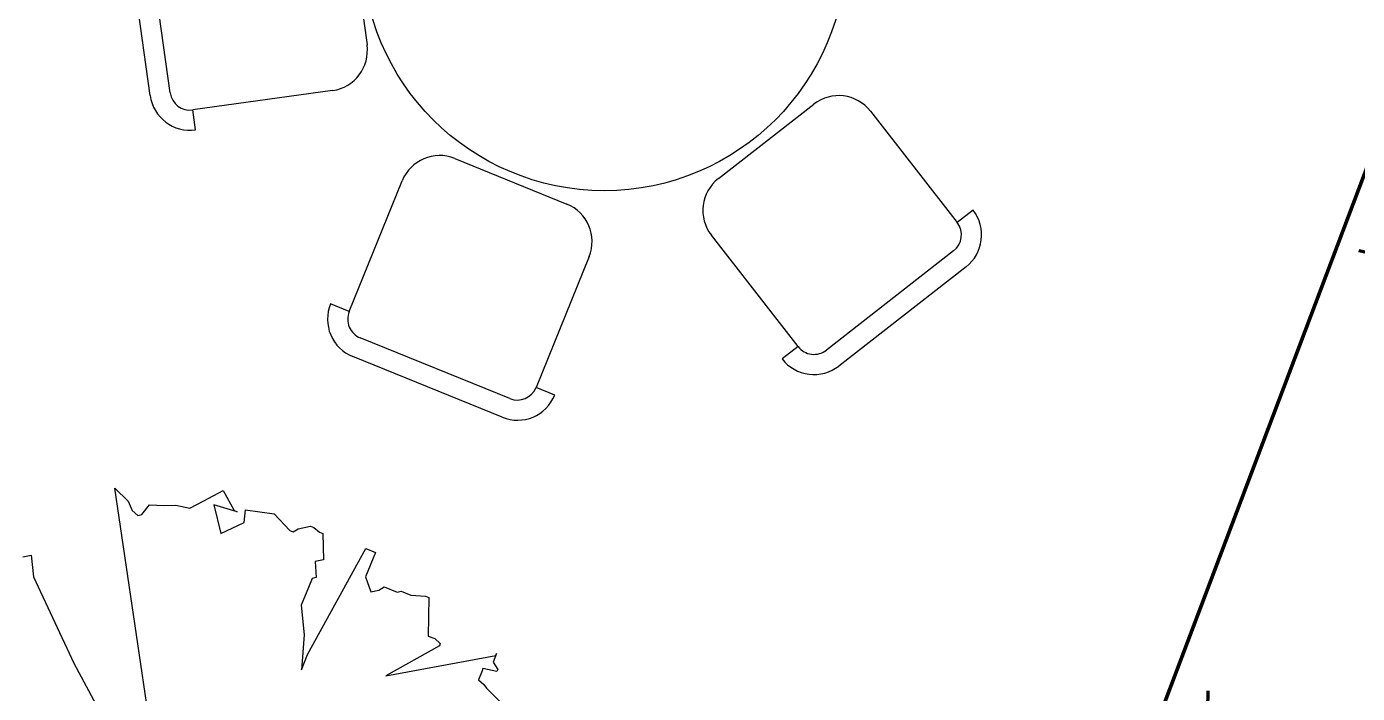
# Model space of a CAD drawing. Header units: millimetres. Extents: x 111 to 1506, y 14 to 566.
# Drawn here: x 273.915 to 277.214, y 87.897 to 89.549 of the extents above; entities that cross this region are included whole.
import ezdxf

# ---------------------------------------------------------------- set-up
doc = ezdxf.new("R2010")
doc.units = ezdxf.units.MM
doc.layers.add('fer', color=8, linetype='Continuous')
doc.layers.add('G', color=254, linetype='Continuous', lineweight=5)

# ---------------------------------------------------------------- blocks, each defined once
blk = doc.blocks.new('sandasl')
at = {"layer": 'fer'}
for p, q in [((1590.6641, 80.6329), (1591.0105, 80.4329)), ((1590.6641, 80.6329), (1591.0105, 80.4329)), ((1590.5275, 80.5963), (1590.5708, 80.5713)), ((1590.5275, 80.5963), (1590.5708, 80.5713)), ((1590.6391, 80.5896), (1590.9855, 80.3896)), ((1590.6391, 80.5896), (1590.9855, 80.3896)), ((1590.3958, 80.2682), (1590.5708, 80.5713)), ((1590.3958, 80.2682), (1590.5708, 80.5713)), ((1591.0038, 80.3213), (1590.8288, 80.0182)), ((1591.0038, 80.3213), (1590.8288, 80.0182)), ((1591.0038, 80.3213), (1591.0471, 80.2963)), ((1591.0038, 80.3213), (1591.0471, 80.2963)), ((1590.6922, 79.9816), (1590.4324, 80.1316)), ((1590.6922, 79.9816), (1590.4324, 80.1316)), ((1591.3419, 79.8073), (1591.3419, 79.7573)), ((1591.3419, 79.8073), (1591.3419, 79.7573)), ((1590.9919, 79.7573), (1591.3419, 79.7573)), ((1590.9919, 79.7573), (1591.3419, 79.7573)), ((1591.3919, 79.7073), (1591.3919, 79.3073)), ((1591.3919, 79.7073), (1591.3919, 79.3073)), ((1591.4419, 79.7073), (1591.4419, 79.3073)), ((1591.4419, 79.7073), (1591.4419, 79.3073)), ((1590.8919, 79.3573), (1590.8919, 79.6573)), ((1590.8919, 79.3573), (1590.8919, 79.6573)), ((1591.3419, 79.2573), (1590.9919, 79.2573)), ((1591.3419, 79.2573), (1590.9919, 79.2573)), ((1591.3419, 79.2573), (1591.3419, 79.2073)), ((1591.3419, 79.2573), (1591.3419, 79.2073)), ((1590.4532, 78.8999), (1590.713, 79.0499)), ((1590.4532, 78.8999), (1590.713, 79.0499)), ((1590.8496, 79.0133), (1591.0246, 78.7102)), ((1590.8496, 79.0133), (1591.0246, 78.7102)), ((1591.0679, 78.7352), (1591.0246, 78.7102)), ((1591.0679, 78.7352), (1591.0246, 78.7102)), ((1591.0063, 78.6419), (1590.6599, 78.4419)), ((1591.0063, 78.6419), (1590.6599, 78.4419)), ((1591.0313, 78.5986), (1590.6849, 78.3986)), ((1591.0313, 78.5986), (1590.6849, 78.3986))]:
    blk.add_line(p, q, dxfattribs=at)
blk.add_circle((1590.2705, 79.5051), 0.6, dxfattribs=at)
blk.add_circle((1590.2705, 79.5051), 0.6, dxfattribs=at)
for centre, radius, start, end in [((1590.6141, 80.5463), 0.1, 60, 150), ((1590.6141, 80.5463), 0.1, 60, 150), ((1590.6141, 80.5463), 0.05, 60, 150), ((1590.6141, 80.5463), 0.05, 60, 150), ((1590.9605, 80.3463), 0.1, 330, 60), ((1590.9605, 80.3463), 0.1, 330, 60), ((1590.9605, 80.3463), 0.05, 330, 60), ((1590.9605, 80.3463), 0.05, 330, 60), ((1590.4824, 80.2182), 0.1, 150, 240), ((1590.4824, 80.2182), 0.1, 150, 240), ((1590.7422, 80.0682), 0.1, 240, 330), ((1590.7422, 80.0682), 0.1, 240, 330), ((1591.3419, 79.7073), 0.1, 0, 90), ((1591.3419, 79.7073), 0.1, 0, 90), ((1590.9919, 79.6573), 0.1, 90, 180), ((1590.9919, 79.6573), 0.1, 90, 180), ((1591.3419, 79.7073), 0.05, 0, 90), ((1591.3419, 79.7073), 0.05, 0, 90), ((1590.9919, 79.3573), 0.1, 180, 270), ((1590.9919, 79.3573), 0.1, 180, 270), ((1591.3419, 79.3073), 0.05, 270, 0), ((1591.3419, 79.3073), 0.1, 270, 0), ((1591.3419, 79.3073), 0.05, 270, 0), ((1591.3419, 79.3073), 0.1, 270, 0), ((1590.763, 78.9633), 0.1, 30, 120), ((1590.763, 78.9633), 0.1, 30, 120), ((1590.9813, 78.6852), 0.1, 300, 30), ((1590.9813, 78.6852), 0.1, 300, 30), ((1590.9813, 78.6852), 0.05, 300, 30), ((1590.9813, 78.6852), 0.05, 300, 30)]:
    blk.add_arc(centre, radius, start, end, dxfattribs=at)
blk = doc.blocks.new('tr')
at = {"layer": 'fer', "color": 97}
for p, q in [((1378.0566, 206.3881), (1378.0745, 206.4314)), ((1378.0566, 206.3881), (1378.0745, 206.4314)), ((1377.9912, 206.3794), (1378.0031, 206.3968)), ((1377.9912, 206.3794), (1378.0031, 206.3968)), ((1378.0031, 206.3968), (1378.009, 206.3968)), ((1378.0031, 206.3968), (1378.009, 206.3968)), ((1378.009, 206.3968), (1378.015, 206.3621)), ((1378.009, 206.3968), (1378.015, 206.3621)), ((1378.0507, 206.3794), (1378.0566, 206.3881)), ((1378.0507, 206.3794), (1378.0566, 206.3881)), ((1378.0566, 206.3881), (1378.0566, 206.3881)), ((1378.0566, 206.3881), (1378.0566, 206.3881)), ((1377.9674, 206.3794), (1377.9912, 206.3794)), ((1377.9733, 206.3794), (1377.9674, 206.3794)), ((1377.9674, 206.3794), (1377.9912, 206.3794)), ((1377.9733, 206.3794), (1377.9674, 206.3794)), ((1378.1221, 206.1455), (1377.9733, 206.3794)), ((1378.1221, 206.1455), (1377.9733, 206.3794)), ((1378.015, 206.3621), (1378.0209, 206.3621)), ((1378.015, 206.3621), (1378.0209, 206.3621)), ((1378.0209, 206.3621), (1378.0447, 206.3621)), ((1378.0209, 206.3621), (1378.0447, 206.3621)), ((1378.0447, 206.3621), (1378.0507, 206.3794)), ((1378.0447, 206.3621), (1378.0507, 206.3794)), ((1377.9912, 206.2235), (1377.9971, 206.2408)), ((1377.9912, 206.2235), (1377.9971, 206.2408)), ((1377.9912, 206.2061), (1377.9912, 206.2235)), ((1377.9912, 206.2061), (1377.9912, 206.2235)), ((1377.9971, 206.2408), (1378.0031, 206.2408)), ((1377.9971, 206.2408), (1378.0031, 206.2408)), ((1378.0031, 206.2408), (1378.1221, 206.1455)), ((1378.0031, 206.2408), (1378.1221, 206.1455)), ((1377.9019, 206.1715), (1377.9912, 206.2061)), ((1377.9019, 206.1715), (1377.9912, 206.2061)), ((1377.9019, 206.1628), (1377.9019, 206.1715)), ((1377.9019, 206.1628), (1377.9019, 206.1715)), ((1377.9138, 206.1281), (1377.9019, 206.1628)), ((1377.9138, 206.1281), (1377.9019, 206.1628)), ((1377.9138, 206.1021), (1377.9138, 206.1281)), ((1377.9138, 206.1021), (1377.9138, 206.1281)), ((1377.9197, 206.0935), (1377.9138, 206.1021)), ((1377.9197, 206.0935), (1377.9138, 206.1021)), ((1377.9197, 206.0588), (1377.9197, 206.0935)), ((1377.9197, 206.0588), (1377.9197, 206.0935)), ((1377.9316, 206.0501), (1377.9197, 206.0588)), ((1377.9316, 206.0501), (1377.9197, 206.0588)), ((1377.9138, 206.0068), (1377.9435, 206.0328)), ((1377.9138, 206.0068), (1377.9435, 206.0328)), ((1377.9435, 206.0328), (1377.9316, 206.0501)), ((1377.9435, 206.0328), (1377.9316, 206.0501)), ((1377.8483, 206.0068), (1377.9138, 206.0068)), ((1377.8483, 206.0068), (1377.9138, 206.0068)), ((1377.8483, 206.0068), (1377.8483, 206.0068)), ((1377.8483, 205.9808), (1377.8483, 206.0068)), ((1377.8483, 206.0068), (1377.8483, 206.0068)), ((1377.8483, 205.9808), (1377.8483, 206.0068)), ((1378.1459, 205.9462), (1377.8483, 205.9808)), ((1378.1459, 205.9462), (1377.8483, 205.9808)), ((1377.8483, 205.9808), (1377.8483, 205.9808)), ((1377.8483, 205.9808), (1377.8483, 205.9808)), ((1378.1042, 205.9202), (1378.1875, 205.9462)), ((1378.1042, 205.9202), (1378.1875, 205.9462)), ((1378.1875, 205.9462), (1378.1459, 205.9462)), ((1378.1875, 205.9462), (1378.1459, 205.9462)), ((1377.8543, 205.8682), (1377.9138, 205.8942)), ((1377.8543, 205.8682), (1377.9138, 205.8942)), ((1377.9138, 205.8942), (1377.9257, 205.8768)), ((1377.9138, 205.8942), (1377.9257, 205.8768)), ((1377.9257, 205.8768), (1377.9614, 205.8942)), ((1377.9257, 205.8768), (1377.9614, 205.8942)), ((1377.9614, 205.8942), (1377.9674, 205.8855)), ((1377.9614, 205.8942), (1377.9674, 205.8855)), ((1378.0388, 205.8855), (1378.1042, 205.9202)), ((1378.0388, 205.8855), (1378.1042, 205.9202)), ((1377.8483, 205.8422), (1377.8543, 205.8595)), ((1377.8483, 205.8422), (1377.8543, 205.8595)), ((1377.8543, 205.8682), (1377.8543, 205.8682)), ((1377.8543, 205.8595), (1377.8543, 205.8682)), ((1377.8543, 205.8682), (1377.8543, 205.8682)), ((1377.8543, 205.8595), (1377.8543, 205.8682)), ((1377.9674, 205.8855), (1377.9912, 205.8855)), ((1377.9674, 205.8855), (1377.9912, 205.8855)), ((1377.9912, 205.8855), (1378.0388, 205.8855)), ((1377.9912, 205.8855), (1378.0388, 205.8855)), ((1377.8483, 205.8335), (1377.8483, 205.8422)), ((1377.8483, 205.8335), (1377.8483, 205.8422)), ((1377.8662, 205.8075), (1377.8483, 205.8335)), ((1377.8662, 205.8075), (1377.8483, 205.8335)), ((1377.8781, 205.7988), (1377.8662, 205.8075)), ((1377.8781, 205.7988), (1377.8662, 205.8075)), ((1377.8781, 205.7902), (1377.8781, 205.7988)), ((1377.8781, 205.7902), (1377.8781, 205.7988)), ((1377.8543, 205.7382), (1377.8781, 205.7902)), ((1377.8543, 205.7382), (1377.8781, 205.7902)), ((1378.6934, 205.7902), (1377.9435, 205.3482)), ((1378.6934, 205.7902), (1377.9435, 205.3482)), ((1378.3839, 205.4175), (1378.6934, 205.7902)), ((1378.3839, 205.4175), (1378.6934, 205.7902)), ((1377.8721, 205.6688), (1377.8543, 205.7382)), ((1377.8721, 205.6688), (1377.8543, 205.7382)), ((1377.9019, 205.6775), (1377.8721, 205.6688)), ((1377.9019, 205.6775), (1377.8721, 205.6688)), ((1377.9495, 205.6342), (1377.9019, 205.6775)), ((1377.9495, 205.6342), (1377.9019, 205.6775)), ((1377.8483, 205.5995), (1377.884, 205.6429)), ((1377.8483, 205.5995), (1377.884, 205.6429)), ((1377.884, 205.6515), (1377.89, 205.5909)), ((1377.884, 205.6515), (1377.884, 205.6515)), ((1377.884, 205.6429), (1377.884, 205.6515)), ((1377.884, 205.6515), (1377.89, 205.5909)), ((1377.884, 205.6515), (1377.884, 205.6515)), ((1377.884, 205.6429), (1377.884, 205.6515)), ((1377.89, 205.5909), (1377.9495, 205.6342)), ((1377.89, 205.5909), (1377.9495, 205.6342)), ((1377.89, 205.5649), (1377.8483, 205.5995)), ((1377.89, 205.5649), (1377.8483, 205.5995)), ((1377.9197, 205.5389), (1377.89, 205.5649)), ((1377.9197, 205.5389), (1377.89, 205.5649)), ((1377.9257, 205.5042), (1377.9197, 205.5389)), ((1377.9257, 205.5042), (1377.9197, 205.5389)), ((1377.9376, 205.4782), (1377.9257, 205.5042)), ((1377.9376, 205.4782), (1377.9257, 205.5042)), ((1377.9495, 205.4435), (1377.9376, 205.4782)), ((1377.9495, 205.4435), (1377.9376, 205.4782)), ((1377.9793, 205.4349), (1377.9495, 205.4435)), ((1377.9793, 205.4349), (1377.9495, 205.4435)), ((1377.9852, 205.4262), (1377.9793, 205.4349)), ((1377.9852, 205.4262), (1377.9793, 205.4349)), ((1377.9614, 205.3915), (1377.9793, 205.4089)), ((1377.9614, 205.3915), (1377.9793, 205.4089)), ((1377.9793, 205.4089), (1377.9852, 205.4262)), ((1377.9793, 205.4089), (1377.9852, 205.4262)), ((1378.2232, 205.2442), (1378.3839, 205.4175)), ((1378.2232, 205.2442), (1378.3839, 205.4175)), ((1377.9435, 205.3482), (1377.9614, 205.3915)), ((1377.9435, 205.3482), (1377.9614, 205.3915)), ((1377.9435, 205.3482), (1377.9435, 205.3482)), ((1377.9435, 205.3482), (1377.9435, 205.3482)), ((1378.1756, 205.2182), (1378.2232, 205.2442)), ((1378.1756, 205.2182), (1378.2232, 205.2442)), ((1378.1756, 205.2182), (1378.1756, 205.2182)), ((1378.1756, 205.2182), (1378.1756, 205.2182)), ((1378.1875, 205.2009), (1378.1756, 205.2182)), ((1378.1756, 205.2182), (1378.1756, 205.2182)), ((1378.1756, 205.2182), (1378.1756, 205.2182)), ((1378.1875, 205.2009), (1378.1756, 205.2182))]:
    blk.add_line(p, q, dxfattribs=at)

msp = doc.modelspace()

# ---------------------------------------------------------------- hatches: boundary and pattern name
at = {"lineweight": 100, "ltscale": 1000}
h = msp.add_hatch(dxfattribs=at)
h.set_pattern_fill('AR-HBONE', color=256, scale=0.046, angle=-22.08523, style=0)
h.set_pattern_definition([(22.914772, (797.12783, 1599.99595), (0.097837146, 0.241122153), [0.552, -0.184]), (112.914772, (797.29731, 1600.0676), (0.097837146, 0.241122153), [0.552, -0.184])])
edge = h.paths.add_edge_path()
edge.add_line((295.08201, 132.30753), (297.74963, 131.63818))
edge.add_line((297.74963, 131.63818), (297.54448, 130.9164))
edge.add_line((297.54448, 130.9164), (248.83294, 99.17733))
edge.add_line((248.83294, 99.17733), (247.06971, 88.40748))
edge.add_line((247.06971, 88.40748), (245.10407, 88.77997))
edge.add_line((245.10407, 88.77997), (247.00179, 100.37129))
edge.add_line((247.00179, 100.37129), (294.89948, 131.58008))
edge.add_line((294.89948, 131.58008), (295.07765, 132.30862))
edge.add_line((295.07765, 132.30862), (297.72701, 131.64385))
h = msp.add_hatch(dxfattribs=at)
h.set_pattern_fill('AR-CONC', color=256, scale=0.43, angle=-112.08523, style=0)
h.set_pattern_definition([(297.91477, (797.1278, 1599.996), (-1.4096564, -2.7564624), [0.3225, -3.5475]), (242.91477, (797.1278, 1599.996), (3.2214265, -0.6632436), [0.258, -2.838]), (348.36622, (797.0104, 1599.7662), (1.81177, -3.419706), [0.274083, -3.014911]), (294.09897, (797.9247, 1599.6726), (-2.384959, -3.984811), [0.48375, -5.32125]), (344.5504, (797.726, 1599.3405), (2.370263, -5.299045), [0.411124, -4.522369]), (239.09894, (797.9247, 1599.6726), (2.370263, -5.299045), [0.387, -4.257]), (268.91477, (797.5638, 1599.355), (-2.5692728, -1.7274413), [0.3225, -3.5475]), (213.91477, (797.5638, 1599.355), (2.495976, -2.1418645), [0.258, -2.838]), (319.36622, (797.3497, 1599.211), (-0.0732965, -3.869306), [0.274083, -3.014911]), (285.41477, (797.1278, 1599.996), (1.306753, -0.5866527), [0, -2.8036, 0, -2.881, 0, -2.84875]), (255.41477, (797.1278, 1599.996), (1.1462153, -1.685858), [0, -1.6426, 0, -2.7391, 0, -1.08575]), (215.41477, (797.4884, 1600.8845), (-0.9529202, -2.0905449), [0, -1.075, 0, -3.354, 0, -4.4505]), (205.41477, (797.65, 1601.283), (-0.5439914, -2.485543), [0, -1.3975, 0, -2.2274, 0, -3.1605])])
h.paths.add_polyline_path([(282.96656, 99.61994), (277.30419, 82.67801), (247.06971, 88.40748), (248.83294, 99.17733), (266.09547, 110.42511), (278.94457, 105.28216)])
h.paths.add_polyline_path([(249.37273, 90.63883), (276.04977, 85.5868), (280.7476, 99.29017), (277.65706, 103.64108), (266.27205, 108.15307), (250.61638, 97.6919)], flags=16)
at = {"layer": 'G', "lineweight": 100, "ltscale": 1000}
h = msp.add_hatch(dxfattribs=at)
h.set_pattern_fill('AR-HBONE', color=256, scale=0.046, angle=-105.01068, style=0)
h.set_pattern_definition([(299.989322, (1759.44181, -290.11183), (0.251336119, -0.067395514), [0.552, -0.184]), (29.989322, (1759.53378, -290.2712), (0.251336119, -0.067395514), [0.552, -0.184])])
edge = h.paths.add_edge_path()
edge.add_line((245.14386, 88.77243), (288.23794, 78.57046))
edge.add_line((288.23794, 78.57046), (200.7159, 95.15598))
edge.add_line((200.7159, 95.15598), (201.10543, 97.11776))
edge.add_line((201.10543, 97.11776), (290.19297, 80.23558))

# ---------------------------------------------------------------- linework, layer by layer
at = {"lineweight": 100, "ltscale": 1000}
msp.add_line((275.98639, 85.89209), (278.4237, 92.33701), dxfattribs=at)
for points in [[(282.96656, 99.61994), (277.30419, 82.67801), (247.06971, 88.40748), (248.83294, 99.17733), (266.09547, 110.42511), (278.94457, 105.28216), (282.96656, 99.61994), (280.7476, 99.29017), (278.4237, 92.33701), (275.98639, 85.89209)], [(276.58915, 104.0643), (277.65706, 103.64108), (280.7476, 99.29017), (278.4237, 92.33701), (275.98639, 85.89209)]]:
    msp.add_lwpolyline(points, dxfattribs=at)

# ---------------------------------------------------------------- block references
at = {"lineweight": 100, "rotation": 247.9147716791316}
for name, p in [('sandasl', (799.59386, 1593.22061)), ('tr', (601.93919, 1442.45131))]:
    msp.add_blockref(name, p, dxfattribs=at)

doc.saveas('drawing.dxf')
